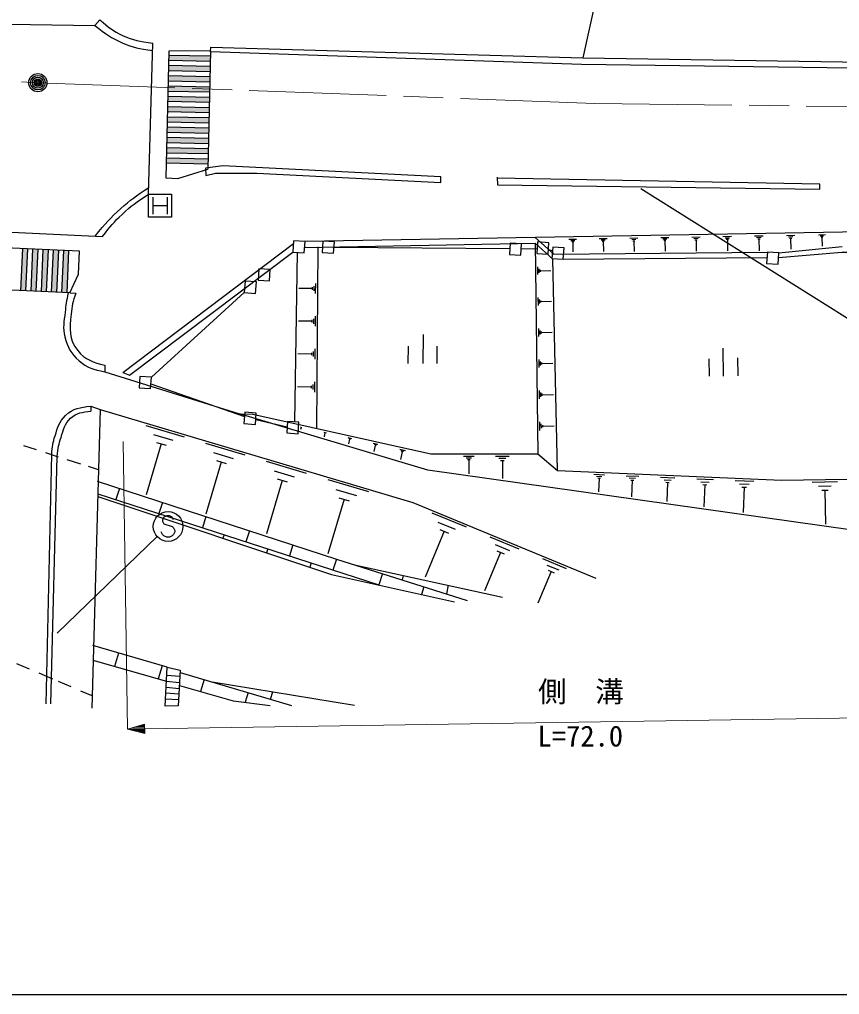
# Model space of a CAD drawing. Units: millimetres, scale not verified. Extents: x 40000 to 680000, y 20000 to 380000.
# Drawn here: x 185950 to 257694, y 205000 to 290354 of the extents above; entities that cross this region are included whole.
import ezdxf
from ezdxf.enums import TextEntityAlignment as Align

# ---------------------------------------------------------------- set-up
doc = ezdxf.new("R2010")
doc.units = ezdxf.units.MM
doc.header["$LTSCALE"] = 1000
doc.header["$PDMODE"] = 32
doc.header["$PDSIZE"] = 500
doc.linetypes.add('CHAIN', pattern=[18.5, 12, -1.5, 3.5, -1.5])
for name, color, linetype, lineweight in [('M-BGD', 7, 'Continuous', 25), ('M-BMK', 2, 'CHAIN', 13), ('M-BMK-ROW', 30, 'Continuous', 25), ('M-BMK-SRVR', 3, 'Continuous', 25), ('M-STR-HTXT', 7, 'Continuous', 13), ('M-STR-STRC', 7, 'Continuous', 25), ('M-STR-STRD', 7, 'Continuous', 25), ('M-TTL-BAND', 7, 'Continuous', 25)]:
    doc.layers.add(name, color=color, linetype=linetype, lineweight=lineweight)
doc.styles.add('ＭＳ ゴシック', font='')
doc.styles.get('ＭＳ ゴシック').set_extended_font_data('MS Gothic')

msp = doc.modelspace()

# ---------------------------------------------------------------- hatches: boundary and pattern name
at = {"layer": 'M-BGD'}
for points in [[(202644, 286711), (202654, 287161), (198995, 287243), (198985, 286793)], [(202624, 285811), (202634, 286261), (198975, 286343), (198965, 285893)], [(202604, 284911), (202614, 285361), (198955, 285443), (198945, 284993)], [(202583, 284011), (202589, 284262), (198931, 284399), (198925, 284094)], [(202589, 284262), (202594, 284461), (198935, 284544), (198931, 284399)], [(202563, 283112), (202573, 283561), (198914, 283644), (198904, 283194)], [(202543, 282212), (202553, 282662), (198894, 282744), (198884, 282294)], [(202523, 281312), (202533, 281762), (198874, 281844), (198864, 281394)], [(202502, 280412), (202512, 280862), (198854, 280945), (198844, 280495)], [(202482, 279512), (202492, 279962), (198833, 280045), (198823, 279595)], [(202462, 278613), (202472, 279063), (198813, 279145), (198803, 278695)], [(202442, 277713), (202452, 278163), (198793, 278245), (198783, 277795)], [(186482, 266593), (186651, 270285), (186202, 270306), (186033, 266613)], [(187381, 266551), (187550, 270244), (187101, 270265), (186932, 266572)], [(188280, 266510), (188449, 270203), (188000, 270224), (187831, 266531)], [(189349, 270162), (188899, 270182), (188730, 266490), (189179, 266469)], [(190078, 266428), (190248, 270121), (189798, 270141), (189629, 266448)]]:
    msp.add_hatch(color=256, dxfattribs=at).paths.add_polyline_path(points)

# ---------------------------------------------------------------- linework, layer by layer
for p, q in [((192539, 289831), (192980, 290320)), ((199003, 287576), (198753, 276490)), ((198985, 286793), (202644, 286711)), ((198995, 287243), (202654, 287161)), ((202665, 287619), (199003, 287576)), ((202665, 287619), (202431, 277263)), ((198975, 286343), (202634, 286261)), ((198955, 285443), (202614, 285361)), ((198965, 285893), (202624, 285811)), ((198935, 284544), (202594, 284461)), ((198945, 284993), (202604, 284911)), ((198914, 283644), (202573, 283561)), ((198925, 284094), (202583, 284011)), ((198894, 282744), (202553, 282662)), ((198904, 283194), (202563, 283112)), ((198874, 281844), (202533, 281762)), ((198884, 282294), (202543, 282212)), ((198854, 280945), (202512, 280862)), ((198864, 281394), (202523, 281312)), ((198833, 280045), (202492, 279962)), ((198844, 280495), (202502, 280412)), ((198813, 279145), (202472, 279063)), ((198823, 279595), (202482, 279512)), ((198803, 278695), (202462, 278613)), ((198783, 277795), (202442, 277713)), ((198793, 278245), (202452, 278163)), ((199810, 276443), (202431, 277263)), ((198753, 276490), (199810, 276443)), ((274581, 272039), (210932, 270915)), ((253048, 271459), (253787, 271472)), ((255856, 271508), (256457, 271519)), ((191204, 270077), (177793, 270691)), ((194981, 259453), (209916, 270731)), ((209934, 270984), (209864, 269987)), ((210932, 270915), (209934, 270984)), ((210862, 269917), (210932, 270915)), ((210896, 270407), (231079, 270786)), ((234023, 271123), (234690, 271134)), ((234191, 271014), (234525, 271020)), ((234277, 270905), (234443, 270908)), ((234360, 270906), (234376, 270017)), ((236680, 271170), (237366, 271182)), ((236854, 271058), (237196, 271064)), ((236941, 270946), (237113, 270949)), ((237027, 270947), (237043, 270033)), ((239356, 271217), (240061, 271229)), ((239534, 271103), (239887, 271109)), ((239624, 270987), (239801, 270990)), ((239712, 270988), (239729, 270049)), ((242051, 271264), (242774, 271277)), ((242234, 271147), (242595, 271154)), ((242326, 271028), (242507, 271031)), ((242417, 271030), (242434, 270066)), ((244764, 271312), (245506, 271326)), ((244952, 271192), (245323, 271199)), ((245047, 271070), (245232, 271073)), ((245140, 271072), (245157, 270082)), ((247496, 271361), (248258, 271374)), ((247689, 271237), (248070, 271244)), ((247786, 271112), (247977, 271115)), ((247881, 271114), (247899, 270099)), ((250248, 271409), (251028, 271423)), ((250445, 271283), (250835, 271290)), ((250545, 271154), (250740, 271158)), ((250642, 271156), (250661, 270116)), ((253235, 271339), (253605, 271345)), ((253330, 271217), (253515, 271221)), ((253422, 271219), (253440, 270234)), ((256008, 271411), (256309, 271416)), ((256085, 271312), (256235, 271315)), ((256160, 271313), (256174, 270512)), ((186202, 270306), (186033, 266613)), ((186651, 270285), (186482, 266593)), ((187101, 270265), (186932, 266572)), ((187550, 270244), (187381, 266551)), ((188000, 270224), (187831, 266531)), ((188449, 270203), (188280, 266510)), ((188899, 270182), (188730, 266490)), ((189349, 270162), (189179, 266469)), ((189798, 270141), (189629, 266448)), ((190248, 270121), (190078, 266428)), ((191121, 268057), (191204, 270077)), ((209864, 269987), (210862, 269917)), ((210249, 269960), (210016, 255118)), ((210249, 269960), (210016, 255118)), ((212061, 270444), (211942, 254565)), ((212061, 270444), (211942, 254565)), ((251391, 269996), (251322, 268998)), ((252389, 269926), (251391, 269996)), ((252319, 268929), (252389, 269926)), ((252389, 269926), (257930, 270491)), ((233526, 269365), (251357, 269512)), ((251322, 268998), (252319, 268929)), ((190358, 266413), (191121, 268057)), ((231314, 268020), (231306, 268694)), ((231425, 268190), (231420, 268527)), ((231536, 268276), (231534, 268444)), ((231535, 268360), (232433, 268371)), ((211837, 267232), (211831, 266372)), ((190359, 266415), (179290, 266922)), ((211547, 266804), (210400, 266813)), ((211548, 266912), (211546, 266697)), ((211692, 267018), (211689, 266588)), ((231348, 265323), (231340, 266013)), ((231461, 265497), (231457, 265842)), ((231575, 265585), (231573, 265757)), ((231574, 265671), (232493, 265682)), ((211521, 263944), (210355, 263953)), ((211522, 264053), (211520, 263835)), ((211668, 264161), (211665, 263724)), ((211816, 264379), (211809, 263505)), ((231383, 262611), (231374, 263316)), ((231498, 262789), (231493, 263141)), ((231614, 262878), (231612, 263054)), ((231613, 262966), (232553, 262978)), ((221257, 262770), (221225, 260234)), ((211644, 261291), (211641, 260846)), ((211794, 261512), (211788, 260623)), ((219942, 261752), (219934, 260249)), ((222454, 261750), (222457, 260252)), ((247485, 261592), (247503, 259144)), ((211495, 261070), (210310, 261078)), ((211495, 261181), (211494, 260958)), ((231417, 259883), (231408, 260603)), ((231535, 260065), (231530, 260425)), ((231654, 260156), (231651, 260336)), ((246270, 260659), (246287, 259127)), ((248765, 260741), (248788, 259156)), ((193407, 259514), (205190, 255845)), ((231653, 260246), (232613, 260258)), ((211773, 258630), (211766, 257727)), ((211468, 258181), (210264, 258190)), ((211469, 258294), (211467, 258068)), ((211621, 258406), (211617, 257954)), ((231452, 257139), (231442, 257875)), ((231572, 257325), (231567, 257693)), ((231693, 257418), (231691, 257602)), ((231692, 257510), (232673, 257523)), ((192180, 256515), (193020, 256218)), ((193020, 256218), (192275, 230067)), ((197015, 254820), (200358, 253825)), ((210531, 254674), (210659, 254646)), ((210595, 254660), (210548, 254447)), ((231486, 254380), (231477, 255132)), ((231609, 254570), (231605, 254945)), ((231733, 254665), (231731, 254853)), ((231732, 254759), (232734, 254772)), ((197685, 254014), (199356, 253516)), ((212566, 254221), (212785, 254172)), ((212676, 254197), (212594, 253833)), ((214690, 253748), (215002, 253678)), ((214823, 253609), (214730, 253192)), ((214756, 253679), (214913, 253644)), ((214784, 253618), (214862, 253600)), ((186294, 253061), (187404, 252705)), ((198355, 253208), (197028, 248750)), ((197937, 253332), (198773, 253083)), ((202236, 253266), (205658, 252247)), ((216905, 253255), (217316, 253163)), ((217080, 253072), (216958, 252524)), ((216993, 253163), (217198, 253117)), ((217029, 253083), (217132, 253060)), ((219217, 252740), (219731, 252625)), ((188232, 252439), (189345, 252083)), ((190093, 251843), (191287, 251460)), ((202921, 252441), (204633, 251931)), ((219436, 252511), (219283, 251826)), ((219327, 252625), (219583, 252568)), ((219372, 252525), (219500, 252497)), ((224805, 252137), (225732, 252137)), ((225037, 251982), (225500, 251982)), ((225152, 251828), (225384, 251828)), ((225268, 251828), (225268, 250592)), ((227607, 252137), (228782, 252137)), ((227901, 251941), (228489, 251941)), ((191955, 251245), (192840, 250962)), ((203607, 251615), (202249, 247052)), ((203179, 251743), (204035, 251488)), ((207535, 251688), (211037, 250645)), ((228048, 251746), (228342, 251746)), ((228195, 251746), (228195, 250179)), ((208237, 250844), (209988, 250322)), ((208501, 250130), (209376, 249869)), ((212914, 250087), (216498, 249020)), ((236212, 250537), (237128, 250497)), ((236435, 250374), (236892, 250354)), ((236542, 250217), (236771, 250207)), ((236657, 250212), (236604, 248991)), ((239041, 250413), (240126, 250366)), ((239304, 250221), (239847, 250197)), ((242034, 250283), (243299, 250228)), ((245202, 250145), (246657, 250081)), ((194697, 249297), (194381, 248325)), ((208939, 249999), (207548, 245329)), ((239432, 250034), (239703, 250022)), ((239568, 250028), (239505, 248581)), ((242341, 250058), (242974, 250031)), ((242490, 249841), (242806, 249827)), ((242648, 249834), (242575, 248147)), ((245555, 249886), (246283, 249855)), ((245727, 249636), (246090, 249620)), ((245909, 249628), (245824, 247688)), ((248555, 249999), (250211, 249926)), ((248957, 249705), (249785, 249668)), ((249152, 249419), (249566, 249401)), ((249359, 249410), (249263, 247202)), ((255302, 249863), (257521, 249897)), ((255862, 249502), (256972, 249519)), ((192802, 248591), (213260, 241781)), ((192809, 248835), (217383, 240856)), ((213632, 249223), (215424, 248689)), ((213902, 248492), (214798, 248225)), ((256145, 249136), (256700, 249145)), ((256423, 249141), (256469, 246182)), ((198471, 248070), (198155, 247100)), ((214350, 248359), (212927, 243580)), ((202267, 246836), (201952, 245867)), ((222013, 247177), (225024, 245930)), ((222558, 246363), (224063, 245739)), ((203852, 245250), (203754, 244945)), ((206074, 245598), (205759, 244631)), ((223103, 245549), (221440, 241535)), ((222726, 245705), (223479, 245394)), ((227115, 245063), (229639, 244018)), ((209875, 244362), (209561, 243396)), ((227572, 244381), (228834, 243859)), ((207682, 244006), (207574, 243674)), ((228029, 243700), (226635, 240335)), ((227713, 243830), (228344, 243569)), ((211473, 242775), (211356, 242415)), ((213685, 243123), (213372, 242159)), ((215272, 242620), (228218, 239792)), ((231706, 243162), (233791, 242299)), ((232083, 242599), (233126, 242167)), ((213260, 241781), (224007, 239371)), ((217698, 241849), (217383, 240856)), ((219528, 241690), (219442, 241296)), ((232460, 242035), (231309, 239256)), ((232200, 242143), (232721, 241927)), ((223462, 240831), (223296, 240072)), ((221334, 240695), (221120, 240018)), ((198870, 233642), (192366, 235545)), ((194604, 234890), (194262, 233722)), ((185699, 233988), (186801, 233517)), ((192357, 234265), (198805, 232427)), ((187644, 233157), (188834, 232647)), ((198430, 233771), (198096, 232629)), ((199997, 233195), (209748, 230295)), ((189339, 232431), (190438, 231961)), ((198805, 232427), (199951, 232317)), ((198833, 232949), (199979, 232864)), ((202105, 232568), (201794, 231522)), ((202810, 232358), (215256, 230340)), ((191286, 231598), (192277, 231175)), ((198751, 231412), (199899, 231312)), ((198777, 231897), (199923, 231786)), ((205954, 231424), (205703, 230581)), ((207910, 230842), (208106, 231499)), ((198723, 230887), (199873, 230830))]:
    msp.add_line(p, q, dxfattribs=at)
for points in [[(231064, 271270), (232696, 269806), (251391, 269996)], [(233021, 250876), (232612, 269360), (231079, 270786), (231312, 252338)], [(194981, 259453), (195576, 259218), (209864, 269987)], [(252361, 269529), (257894, 269983), (263381, 269982)], [(193020, 256218), (220350, 248082), (236383, 241441)], [(192747, 249931), (213687, 243123), (225125, 239491)], [(199937, 232042), (204651, 230722), (207879, 230289)]]:
    msp.add_lwpolyline(points, dxfattribs=at)
for points in [[(231312, 252338), (233021, 250876), (252618, 250022), (264169, 250200), (271593, 245260), (264196, 244890), (221676, 250900), (205190, 255845), (206358, 255809), (221948, 252336)], [(198689, 230247), (198870, 233642), (200007, 233406), (199844, 230258)]]:
    msp.add_lwpolyline(points, close=True, dxfattribs=at)
for points in [[(192980, 290320), (193783, 289631), (194118, 289367), (194967, 288965), (195932, 288509), (196425, 288460), (197615, 288296)], [(192539, 289831), (193539, 289056), (193922, 288753), (194943, 288317), (195928, 287897), (196391, 287819), (197596, 287628)], [(192569, 271394), (193539, 272559), (193849, 272940), (194803, 273794), (195698, 274594), (196076, 274855), (197255, 275649)], [(193206, 271363), (193939, 272298), (194189, 272600), (194921, 273293), (195748, 274076), (196125, 274316), (197238, 275063)]]:
    msp.add_open_spline(points, degree=3, knots=[0, 0, 0, 0, 1, 1, 1, 2, 2, 2, 2], dxfattribs=at)
at = {"layer": 'M-BMK'}
msp.add_lwpolyline([(167658, 285878), (187555, 284822), (236288, 283008), (266820, 282627)], dxfattribs=at)
at = {"layer": 'M-BMK-ROW'}
for p, q in [((212504, 270952), (212435, 269954)), ((213502, 270882), (212504, 270952)), ((213432, 269885), (213502, 270882)), ((228885, 270779), (228816, 269781)), ((229883, 270709), (228885, 270779)), ((229813, 269711), (229883, 270709)), ((231272, 270878), (231202, 269881)), ((232269, 270809), (231272, 270878)), ((232200, 269811), (232269, 270809)), ((212435, 269954), (213432, 269885)), ((213471, 270433), (228853, 270318)), ((228816, 269781), (229813, 269711)), ((229855, 270311), (231230, 270287)), ((231202, 269881), (232200, 269811)), ((232229, 270226), (232577, 270129)), ((232599, 270432), (232529, 269435)), ((233596, 270362), (232599, 270432)), ((233526, 269365), (233596, 270362)), ((232529, 269435), (233526, 269365)), ((206893, 268536), (206823, 267539)), ((207890, 268466), (206893, 268536)), ((207821, 267469), (207890, 268466)), ((205683, 267444), (205614, 266447)), ((206681, 267374), (205683, 267444)), ((206611, 266377), (206681, 267374)), ((206823, 267539), (207821, 267469)), ((197487, 259044), (205614, 266447)), ((205614, 266447), (206611, 266377)), ((196490, 259114), (196420, 258117)), ((197487, 259044), (196490, 259114)), ((197417, 258047), (197487, 259044)), ((196420, 258117), (197417, 258047)), ((197446, 258458), (205632, 255611)), ((205657, 255973), (205587, 254975)), ((206655, 255903), (205657, 255973)), ((206585, 254905), (206655, 255903)), ((206614, 255329), (209372, 254707)), ((205587, 254975), (206585, 254905)), ((209404, 255161), (209334, 254164)), ((210402, 255091), (209404, 255161)), ((210332, 254094), (210402, 255091)), ((209334, 254164), (210332, 254094))]:
    msp.add_line(p, q, dxfattribs=at)
at = {"layer": 'M-BMK-SRVR'}
for radius in [800, 640, 480, 320, 160, 20]:
    msp.add_circle((187555, 284822), radius, dxfattribs=at)
msp.add_point((187555, 284822), dxfattribs=at)
at = {"layer": 'M-STR-HTXT'}
for p, q in [((195006, 253405), (195398, 228240)), ((196898, 228263), (262857, 229263)), ((195398, 228240), (196892, 228665)), ((195398, 228240), (196898, 228263)), ((195398, 228240), (196904, 227861)), ((196896, 228343), (195697, 228325)), ((196899, 228182), (195699, 228164)), ((195995, 228410), (196895, 228423)), ((196000, 228088), (196900, 228102)), ((196894, 228504), (196294, 228495)), ((196901, 228022), (196301, 228013)), ((196593, 228580), (196893, 228584)), ((196603, 227937), (196903, 227941)), ((196904, 227861), (196892, 228665))]:
    msp.add_line(p, q, dxfattribs=at)
at = {"layer": 'M-STR-STRC'}
for p, q in [((240489, 310871), (235238, 287011)), ((197238, 275063), (197615, 288296)), ((197238, 273063), (197238, 275063)), ((197238, 275063), (199238, 275063)), ((199238, 275063), (199238, 273063)), ((240301, 275545), (281485, 249698)), ((197613, 274813), (197613, 273313)), ((197613, 274063), (198863, 274063)), ((198863, 274813), (198863, 273313)), ((199238, 273063), (197238, 273063)), ((176663, 272147), (193206, 271363)), ((198591, 246798), (198473, 246562)), ((198827, 246916), (198591, 246798)), ((199063, 246916), (198827, 246916)), ((199300, 246798), (199063, 246916)), ((199418, 246562), (199300, 246798)), ((198473, 246562), (198473, 246444)), ((198473, 246444), (198591, 246207)), ((198591, 246207), (199300, 245971)), ((199300, 245971), (199418, 245853)), ((199418, 245853), (199536, 245616)), ((197994, 245085), (189253, 236636)), ((198473, 245262), (198354, 245498)), ((198591, 245144), (198473, 245262)), ((198827, 245026), (198591, 245144)), ((199063, 245026), (198827, 245026)), ((199300, 245144), (199063, 245026)), ((199418, 245262), (199300, 245144)), ((199536, 245498), (199418, 245262)), ((199536, 245616), (199536, 245498))]:
    msp.add_line(p, q, dxfattribs=at)
msp.add_lwpolyline([(176517, 289504), (179159, 290534), (179375, 290029), (192539, 289831)], dxfattribs=at)
msp.add_circle((198945, 245971), 1300, dxfattribs=at)
at = {"layer": 'M-STR-STRD'}
for p, q in [((190359, 266415), (190875, 266399)), ((193411, 260086), (193407, 259514)), ((192180, 256515), (192183, 256071)), ((188272, 230443), (188770, 252267)), ((188705, 230433), (189253, 252112))]:
    msp.add_line(p, q, dxfattribs=at)
for points in [[(267368, 285975), (235121, 286406), (202660, 287520), (202678, 287942), (235238, 287011), (267427, 286499)], [(202242, 276709), (203087, 276903), (206720, 276894), (222802, 276097), (222825, 276579), (203732, 277539), (202235, 277345)]]:
    msp.add_lwpolyline(points, close=True, dxfattribs=at)
msp.add_lwpolyline([(227745, 276555), (227763, 275889), (255974, 275515), (255968, 275941), (227747, 276470)], dxfattribs=at)
for points, knots in [([(190218, 266421), (190050, 265644), (190006, 265399), (189939, 264734), (189853, 263895), (189716, 263393), (189919, 262574), (190148, 261651), (190448, 261109), (191162, 260480), (191878, 259849), (192429, 259729), (193407, 259514)], [0, 0, 0, 0, 1, 1, 1, 2, 2, 2, 3, 3, 3, 4, 4, 4, 4]), ([(190875, 266399), (190596, 265624), (190530, 265285), (190461, 264547), (190344, 263292), (190239, 262341), (191046, 261372), (191718, 260563), (192409, 260335), (193411, 260086)], [0, 0, 0, 0, 1, 1, 1, 2, 2, 2, 3, 3, 3, 3]), ([(188770, 252267), (188830, 253009), (188868, 253288), (189062, 253910), (189297, 254660), (189422, 255149), (189984, 255697), (190639, 256336), (191255, 256386), (192180, 256515)], [0, 0, 0, 0, 1, 1, 1, 2, 2, 2, 3, 3, 3, 3]), ([(189253, 252112), (189339, 252868), (189377, 253141), (189581, 253768), (189807, 254460), (189862, 254954), (190404, 255441), (190953, 255933), (191443, 255986), (192183, 256071)], [0, 0, 0, 0, 1, 1, 1, 2, 2, 2, 3, 3, 3, 3])]:
    msp.add_open_spline(points, degree=3, knots=knots, dxfattribs=at)
at = {"layer": 'M-TTL-BAND'}
msp.add_line((40000, 205000), (579000, 205000), dxfattribs=at)

# ---------------------------------------------------------------- texts
at = {"layer": 'M-STR-HTXT', "style": 'ＭＳ ゴシック'}
for s, p in [('側\u3000溝', (235072, 230052)), ('L=72.0', (235018, 226157))]:
    msp.add_text(s, height=1833, dxfattribs=at).set_placement(p, align=Align.BOTTOM_CENTER)

doc.saveas('drawing.dxf')
